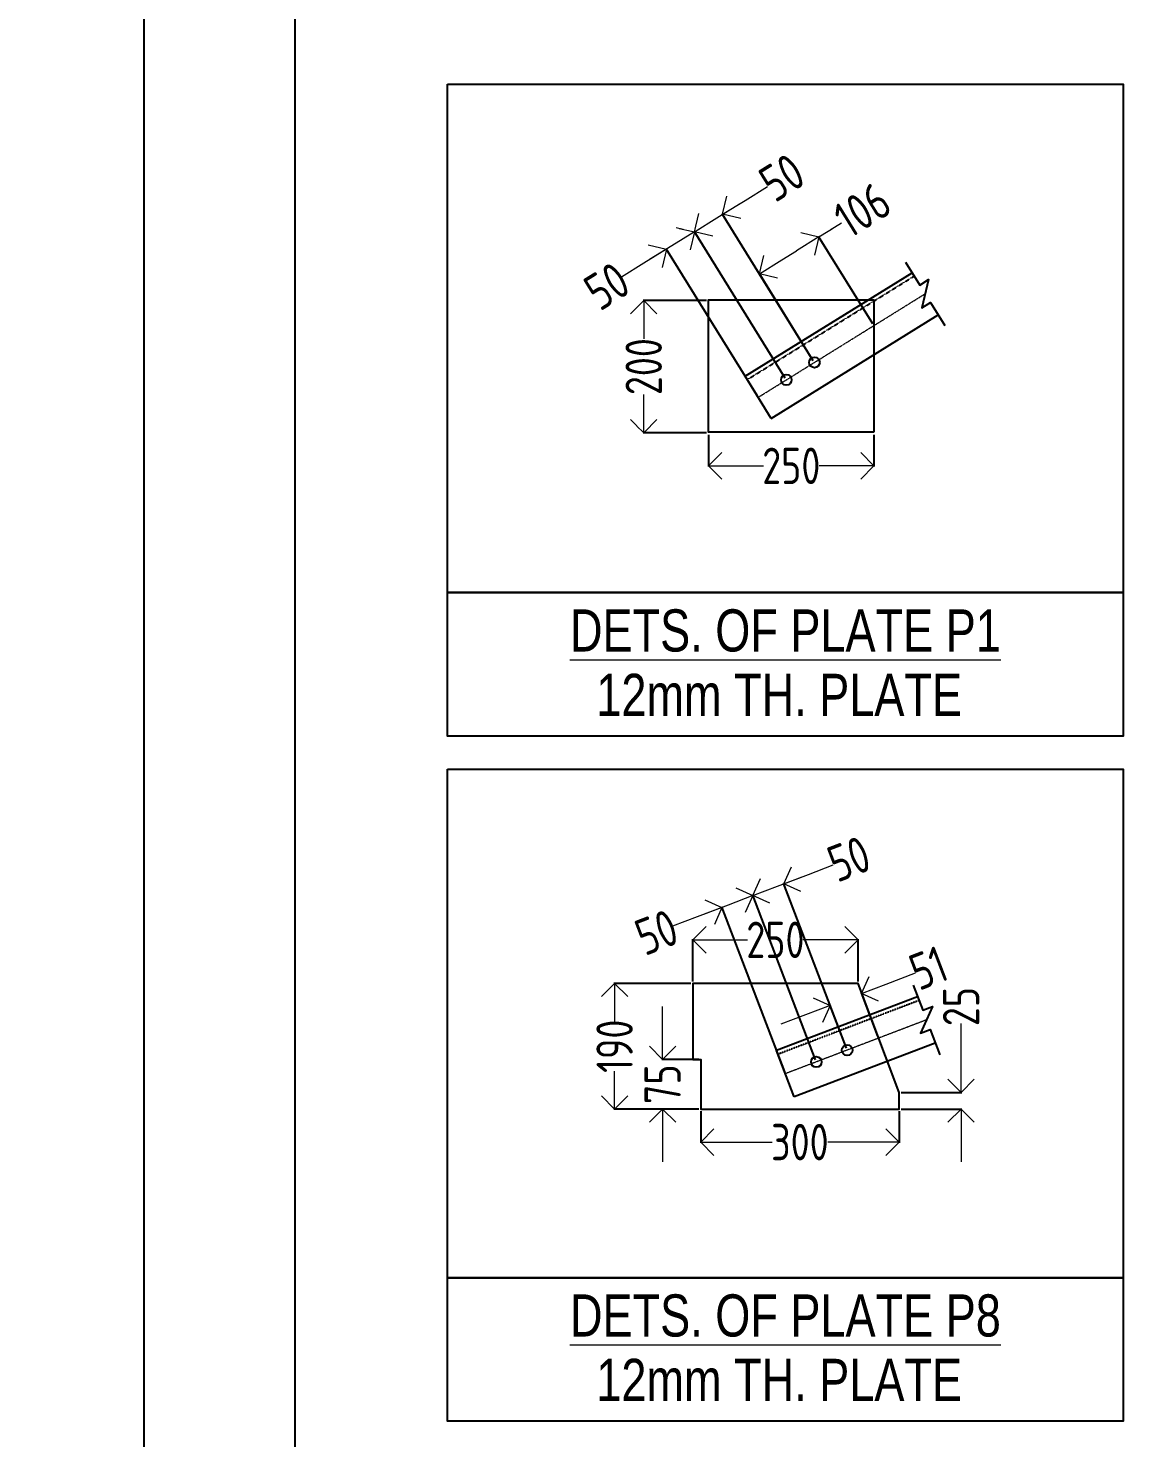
# Model space of a CAD drawing. Header units: millimetres. Extents: x 3470347 to 5996549, y -3470518 to 17149644.
# Drawn here: x 4834577 to 4840630, y 6798657 to 6806331 of the extents above; entities that cross this region are included whole.
import ezdxf
from ezdxf.enums import TextEntityAlignment as Align

# ---------------------------------------------------------------- set-up
doc = ezdxf.new("R2010")
doc.units = ezdxf.units.MM
doc.header["$MEASUREMENT"] = 0
doc.header["$PDMODE"] = 35
doc.header["$PDSIZE"] = -5
doc.linetypes.add('DASHED2', pattern=[0.375, 0.25, -0.125])
doc.linetypes.add('HIDDEN', pattern=[0.375, 0.25, -0.125])
doc.layers.get('0').update_dxf_attribs({"linetype": 'CONTINUOUS', "lineweight": 25})
doc.layers.get('DEFPOINTS').update_dxf_attribs({"linetype": 'CONTINUOUS', "lineweight": 25})
doc.layers.add('lintel', color=2, linetype='CONTINUOUS')
for name, color, linetype, lineweight in [('rDIMension', 1, 'CONTINUOUS', 18), ('rPCC DASH', 9, 'HIDDEN', 15), ('rRCC 1', 3, 'CONTINUOUS', 25), ('rRCC 2', 40, 'CONTINUOUS', 15), ('SHEET', 7, 'CONTINUOUS', 15)]:
    doc.layers.add(name, color=color, linetype=linetype, lineweight=lineweight)
doc.styles.add('DIM', font='geniso.shx', dxfattribs={"width": 0.85})
doc.styles.get("Standard").update_dxf_attribs({"font": ''})
doc.styles.add('TEXT3', font='geniso.shx')
doc.styles.get('Standard').set_extended_font_data('AR CENA')
doc.dimstyles.new('ST-50', dxfattribs={"dimscale": 100, "dimtxt": 2.5, "dimasz": 2, "dimexe": 0.18, "dimexo": 0.0625, "dimgap": 0.2, "dimtad": 0, "dimdec": 0, "dimlfac": 0.5, "dimzin": 0, "dimdsep": 46, "dimtxsty": 'DIM', "dimblk": 'OPEN90', "dimcen": 0.09, "dimclrd": 256, "dimclrt": 7, "dimadec": 0, "dimazin": 0, "dimtfac": 1, "dimtdec": 0, "dimtofl": 0, "dimtmove": 0, "dimatfit": 3, "dimldrblk": 'OPEN90', "dimfxl": 1, "dimtolj": 1, "dimtzin": 0, "dimlwd": -1, "dimarcsym": 0})

# ---------------------------------------------------------------- blocks, each defined once
blk = doc.blocks.new('_Open90')
at = {"color": 0, "linetype": 'ByBlock', "lineweight": -2}
for p, q in [((0, 0), (-1, 0)), ((-0.5, 0.5), (0, 0)), ((0, 0), (-0.5, -0.5))]:
    blk.add_line(p, q, dxfattribs=at)
blk = doc.blocks.new('*D1543')
at = {"layer": 'DEFPOINTS', "color": 0, "linetype": 'ByBlock'}
for p in [(1097926.5, -2127986.2), (1097730.1, -2128386.2), (1097926.5, -2128386.2)]:
    blk.add_point(p, dxfattribs=at)
at = {"layer": 'rDIMension', "color": 0, "lineweight": -2, "ltscale": 0.5}
for p, q in [((1097920.3, -2127986.2), (1097728.3, -2127986.2)), ((1097920.3, -2128386.2), (1097728.3, -2128386.2))]:
    blk.add_line(p, q, dxfattribs=at)
at = {"layer": 'rDIMension', "ltscale": 0.5}
for p, q in [((1097730.1, -2128066.2), (1097730.1, -2128101.9)), ((1097730.1, -2128306.2), (1097730.1, -2128270.5))]:
    blk.add_line(p, q, dxfattribs=at)
at = {"layer": 'rDIMension', "linetype": 'ByBlock', "xscale": 80, "yscale": 80, "zscale": 80}
for p, rotation in [((1097730.1, -2127986.2), 90), ((1097730.1, -2128386.2), 270)]:
    blk.add_blockref('_Open90', p, dxfattribs=dict(at, rotation=rotation))
at = {"layer": 'rDIMension', "color": 7, "linetype": 'ByBlock', "insert": (1097730.1, -2128186.2), "char_height": 110, "attachment_point": 5, "rotation": 90, "style": 'DIM'}
blk.add_mtext('\\A1;200', dxfattribs=at)
blk = doc.blocks.new('*D1544')
at = {"layer": 'DEFPOINTS', "color": 0, "linetype": 'ByBlock'}
for p in [(1097926.5, -2128386.2), (1098426.5, -2128386.2), (1098426.5, -2128486.3)]:
    blk.add_point(p, dxfattribs=at)
at = {"layer": 'rDIMension', "color": 0, "lineweight": -2, "ltscale": 0.5}
for p, q in [((1097926.5, -2128392.5), (1097926.5, -2128488.1)), ((1098426.5, -2128392.5), (1098426.5, -2128488.1))]:
    blk.add_line(p, q, dxfattribs=at)
at = {"layer": 'rDIMension', "ltscale": 0.5}
for p, q in [((1098006.5, -2128486.3), (1098092.2, -2128486.3)), ((1098346.5, -2128486.3), (1098260.8, -2128486.3))]:
    blk.add_line(p, q, dxfattribs=at)
at = {"layer": 'rDIMension', "linetype": 'ByBlock', "xscale": 80, "yscale": 80, "zscale": 80, "rotation": 180}
blk.add_blockref('_Open90', (1097926.5, -2128486.3), dxfattribs=at)
at = {"layer": 'rDIMension', "linetype": 'ByBlock', "xscale": 80, "yscale": 80, "zscale": 80}
blk.add_blockref('_Open90', (1098426.5, -2128486.3), dxfattribs=at)
at = {"layer": 'rDIMension', "color": 7, "linetype": 'ByBlock', "insert": (1098176.5, -2128486.3), "char_height": 110, "attachment_point": 5, "style": 'DIM'}
blk.add_mtext('\\A1;250', dxfattribs=at)
blk = doc.blocks.new('*D1545')
at = {"layer": 'DEFPOINTS', "color": 0, "linetype": 'ByBlock'}
for p in [(1097798.6, -2127830.8), (1098161.5, -2128226.2), (1098076.5, -2128278.9)]:
    blk.add_point(p, dxfattribs=at)
at = {"layer": 'rDIMension', "ltscale": 0.5}
for p, q in [((1097951.6, -2127735.9), (1098019.6, -2127693.8)), ((1097730.6, -2127873), (1097662.7, -2127915.1))]:
    blk.add_line(p, q, dxfattribs=at)
at = {"layer": 'rDIMension', "color": 0, "lineweight": -2, "ltscale": 0.5}
for p, q in [((1098158.2, -2128220.9), (1097882.7, -2127776.6)), ((1098073.2, -2128273.6), (1097797.7, -2127829.3))]:
    blk.add_line(p, q, dxfattribs=at)
at = {"layer": 'rDIMension', "linetype": 'ByBlock', "xscale": 80, "yscale": 80, "zscale": 80}
for p, rotation in [((1097883.6, -2127778.1), 211.8012135050809), ((1097798.6, -2127830.8), 31.80121350508091)]:
    blk.add_blockref('_Open90', p, dxfattribs=dict(at, rotation=rotation))
at = {"layer": 'rDIMension', "color": 7, "linetype": 'ByBlock', "insert": (1097618.8, -2127942.3), "char_height": 110, "attachment_point": 5, "rotation": 31.8012, "style": 'DIM'}
blk.add_mtext('\\A1;50', dxfattribs=at)
blk = doc.blocks.new('*D1546')
at = {"layer": 'DEFPOINTS', "color": 0, "linetype": 'ByBlock'}
for p in [(1097968.6, -2127725.4), (1098246.5, -2128173.5), (1098161.5, -2128226.2)]:
    blk.add_point(p, dxfattribs=at)
at = {"layer": 'rDIMension', "ltscale": 0.5}
for p, q in [((1098036.6, -2127683.2), (1098104.6, -2127641.1)), ((1097815.6, -2127820.3), (1097747.6, -2127862.4))]:
    blk.add_line(p, q, dxfattribs=at)
at = {"layer": 'rDIMension', "color": 0, "lineweight": -2, "ltscale": 0.5}
for p, q in [((1098243.2, -2128168.2), (1097967.7, -2127723.9)), ((1098158.2, -2128220.9), (1097882.7, -2127776.6))]:
    blk.add_line(p, q, dxfattribs=at)
at = {"layer": 'rDIMension', "linetype": 'ByBlock', "xscale": 80, "yscale": 80, "zscale": 80}
for p, rotation in [((1097968.6, -2127725.4), 211.8012135032986), ((1097883.6, -2127778.1), 31.8012135032986)]:
    blk.add_blockref('_Open90', p, dxfattribs=dict(at, rotation=rotation))
at = {"layer": 'rDIMension', "color": 7, "linetype": 'ByBlock', "insert": (1098148.4, -2127613.9), "char_height": 110, "attachment_point": 5, "rotation": 31.8012, "style": 'DIM'}
blk.add_mtext('\\A1;50', dxfattribs=at)
blk = doc.blocks.new('*D1587')
at = {"layer": 'DEFPOINTS', "color": 0, "linetype": 'ByBlock'}
for p in [(1097878.5, -2130052.3), (1097641.9, -2130432.3), (1097902.5, -2130432.3)]:
    blk.add_point(p, dxfattribs=at)
at = {"layer": 'rDIMension', "color": 0, "lineweight": -2, "ltscale": 0.5}
for p, q in [((1097872.3, -2130052.3), (1097640.1, -2130052.3)), ((1097896.3, -2130432.3), (1097640.1, -2130432.3))]:
    blk.add_line(p, q, dxfattribs=at)
at = {"layer": 'rDIMension', "ltscale": 0.5}
for p, q in [((1097641.9, -2130132.3), (1097641.9, -2130167.2)), ((1097641.9, -2130352.3), (1097641.9, -2130317.4))]:
    blk.add_line(p, q, dxfattribs=at)
at = {"layer": 'rDIMension', "linetype": 'ByBlock', "xscale": 80, "yscale": 80, "zscale": 80}
for p, rotation in [((1097641.9, -2130052.3), 90), ((1097641.9, -2130432.3), 270)]:
    blk.add_blockref('_Open90', p, dxfattribs=dict(at, rotation=rotation))
at = {"layer": 'rDIMension', "color": 7, "linetype": 'ByBlock', "insert": (1097641.9, -2130242.3), "char_height": 110, "attachment_point": 5, "rotation": 90, "style": 'DIM'}
blk.add_mtext('\\A1;190', dxfattribs=at)
blk = doc.blocks.new('*D1588')
at = {"layer": 'DEFPOINTS', "color": 0, "linetype": 'ByBlock'}
for p in [(1097787.1, -2130282.3), (1097902.5, -2130282.3), (1097902.5, -2130432.3)]:
    blk.add_point(p, dxfattribs=at)
at = {"layer": 'rDIMension', "ltscale": 0.5}
for p, q in [((1097787.1, -2130202.3), (1097787.1, -2130122.3)), ((1097787.1, -2130512.3), (1097787.1, -2130592.3))]:
    blk.add_line(p, q, dxfattribs=at)
at = {"layer": 'rDIMension', "color": 0, "lineweight": -2, "ltscale": 0.5}
for p, q in [((1097896.3, -2130282.3), (1097785.3, -2130282.3)), ((1097896.3, -2130432.3), (1097785.3, -2130432.3))]:
    blk.add_line(p, q, dxfattribs=at)
at = {"layer": 'rDIMension', "linetype": 'ByBlock', "xscale": 80, "yscale": 80, "zscale": 80}
for p, rotation in [((1097787.1, -2130282.3), 270), ((1097787.1, -2130432.3), 90)]:
    blk.add_blockref('_Open90', p, dxfattribs=dict(at, rotation=rotation))
at = {"layer": 'rDIMension', "color": 7, "linetype": 'ByBlock', "insert": (1097787.1, -2130357.3), "char_height": 110, "attachment_point": 5, "rotation": 90, "style": 'DIM'}
blk.add_mtext('\\A1;75', dxfattribs=at)
blk = doc.blocks.new('*D1589')
at = {"layer": 'DEFPOINTS', "color": 0, "linetype": 'ByBlock'}
for p in [(1097878.5, -2129920.4), (1097878.5, -2130052.3), (1098378.5, -2130052.3)]:
    blk.add_point(p, dxfattribs=at)
at = {"layer": 'rDIMension', "color": 0, "lineweight": -2, "ltscale": 0.5}
for p, q in [((1097878.5, -2130046), (1097878.5, -2129918.6)), ((1098378.5, -2130046), (1098378.5, -2129918.6))]:
    blk.add_line(p, q, dxfattribs=at)
at = {"layer": 'rDIMension', "ltscale": 0.5}
for p, q in [((1097958.5, -2129920.4), (1098044.2, -2129920.4)), ((1098298.5, -2129920.4), (1098212.8, -2129920.4))]:
    blk.add_line(p, q, dxfattribs=at)
at = {"layer": 'rDIMension', "linetype": 'ByBlock', "xscale": 80, "yscale": 80, "zscale": 80, "rotation": 180}
blk.add_blockref('_Open90', (1097878.5, -2129920.4), dxfattribs=at)
at = {"layer": 'rDIMension', "linetype": 'ByBlock', "xscale": 80, "yscale": 80, "zscale": 80}
blk.add_blockref('_Open90', (1098378.5, -2129920.4), dxfattribs=at)
at = {"layer": 'rDIMension', "color": 7, "linetype": 'ByBlock', "insert": (1098128.5, -2129920.4), "char_height": 110, "attachment_point": 5, "style": 'DIM'}
blk.add_mtext('\\A1;250', dxfattribs=at)
blk = doc.blocks.new('*D1590')
at = {"layer": 'DEFPOINTS', "color": 0, "linetype": 'ByBlock'}
for p in [(1097902.5, -2130432.3), (1098502.5, -2130432.3), (1098502.5, -2130532.4)]:
    blk.add_point(p, dxfattribs=at)
at = {"layer": 'rDIMension', "color": 0, "lineweight": -2, "ltscale": 0.5}
for p, q in [((1097902.5, -2130438.5), (1097902.5, -2130534.2)), ((1098502.5, -2130438.5), (1098502.5, -2130534.2))]:
    blk.add_line(p, q, dxfattribs=at)
at = {"layer": 'rDIMension', "ltscale": 0.5}
for p, q in [((1097982.5, -2130532.4), (1098118.2, -2130532.4)), ((1098422.5, -2130532.4), (1098286.8, -2130532.4))]:
    blk.add_line(p, q, dxfattribs=at)
at = {"layer": 'rDIMension', "linetype": 'ByBlock', "xscale": 80, "yscale": 80, "zscale": 80, "rotation": 180}
blk.add_blockref('_Open90', (1097902.5, -2130532.4), dxfattribs=at)
at = {"layer": 'rDIMension', "linetype": 'ByBlock', "xscale": 80, "yscale": 80, "zscale": 80}
blk.add_blockref('_Open90', (1098502.5, -2130532.4), dxfattribs=at)
at = {"layer": 'rDIMension', "color": 7, "linetype": 'ByBlock', "insert": (1098202.5, -2130532.4), "char_height": 110, "attachment_point": 5, "style": 'DIM'}
blk.add_mtext('\\A1;300', dxfattribs=at)
blk = doc.blocks.new('*D1591')
at = {"layer": 'DEFPOINTS', "color": 0, "linetype": 'ByBlock'}
for p in [(1097966.9, -2129822.1), (1098252.2, -2130289.8), (1098158.8, -2130325.4)]:
    blk.add_point(p, dxfattribs=at)
at = {"layer": 'rDIMension', "ltscale": 0.5}
for p, q in [((1098135.1, -2129758), (1098209.8, -2129729.5)), ((1097892.1, -2129850.6), (1097817.4, -2129879.1))]:
    blk.add_line(p, q, dxfattribs=at)
at = {"layer": 'rDIMension', "color": 0, "lineweight": -2, "ltscale": 0.5}
for p, q in [((1098250, -2130283.9), (1098059.7, -2129784.8)), ((1098156.6, -2130319.6), (1097966.2, -2129820.4))]:
    blk.add_line(p, q, dxfattribs=at)
at = {"layer": 'rDIMension', "linetype": 'ByBlock', "xscale": 80, "yscale": 80, "zscale": 80}
for p, rotation in [((1098060.3, -2129786.5), 200.8754976997824), ((1097966.9, -2129822.1), 20.87549769978241)]:
    blk.add_blockref('_Open90', p, dxfattribs=dict(at, rotation=rotation))
at = {"layer": 'rDIMension', "color": 7, "linetype": 'ByBlock', "insert": (1097769.2, -2129897.5), "char_height": 110, "attachment_point": 5, "rotation": 20.8755, "style": 'DIM'}
blk.add_mtext('\\A1;50', dxfattribs=at)
blk = doc.blocks.new('*D1592')
at = {"layer": 'DEFPOINTS', "color": 0, "linetype": 'ByBlock'}
for p in [(1098153.7, -2129750.9), (1098345.7, -2130254.1), (1098252.2, -2130289.8)]:
    blk.add_point(p, dxfattribs=at)
at = {"layer": 'rDIMension', "ltscale": 0.5}
for p, q in [((1098228.5, -2129722.4), (1098303.2, -2129693.8)), ((1097985.6, -2129815), (1097910.8, -2129843.5))]:
    blk.add_line(p, q, dxfattribs=at)
at = {"layer": 'rDIMension', "color": 0, "lineweight": -2, "ltscale": 0.5}
for p, q in [((1098343.4, -2130248.3), (1098153.1, -2129749.2)), ((1098250, -2130283.9), (1098059.7, -2129784.8))]:
    blk.add_line(p, q, dxfattribs=at)
at = {"layer": 'rDIMension', "linetype": 'ByBlock', "xscale": 80, "yscale": 80, "zscale": 80}
for p, rotation in [((1098153.7, -2129750.9), 200.8754977001264), ((1098060.3, -2129786.5), 20.87549770012641)]:
    blk.add_blockref('_Open90', p, dxfattribs=dict(at, rotation=rotation))
at = {"layer": 'rDIMension', "color": 7, "linetype": 'ByBlock', "insert": (1098351.4, -2129675.5), "char_height": 110, "attachment_point": 5, "rotation": 20.8755, "style": 'DIM'}
blk.add_mtext('\\A1;50', dxfattribs=at)
blk = doc.blocks.new('*D1593')
at = {"layer": 'DEFPOINTS', "color": 0, "linetype": 'ByBlock'}
for p in [(1098502.5, -2130382.3), (1098502.5, -2130432.3), (1098690.3, -2130432.3)]:
    blk.add_point(p, dxfattribs=at)
at = {"layer": 'rDIMension', "ltscale": 0.5}
for p, q in [((1098690.3, -2130302.3), (1098690.3, -2130174)), ((1098690.3, -2130512.3), (1098690.3, -2130592.3))]:
    blk.add_line(p, q, dxfattribs=at)
at = {"layer": 'rDIMension', "color": 0, "lineweight": -2, "ltscale": 0.5}
for p, q in [((1098508.8, -2130382.3), (1098692.1, -2130382.3)), ((1098508.8, -2130432.3), (1098692.1, -2130432.3))]:
    blk.add_line(p, q, dxfattribs=at)
at = {"layer": 'rDIMension', "linetype": 'ByBlock', "xscale": 80, "yscale": 80, "zscale": 80}
for p, rotation in [((1098690.3, -2130382.3), 270), ((1098690.3, -2130432.3), 90)]:
    blk.add_blockref('_Open90', p, dxfattribs=dict(at, rotation=rotation))
at = {"layer": 'rDIMension', "color": 7, "linetype": 'ByBlock', "insert": (1098690.3, -2130122.4), "char_height": 110, "attachment_point": 5, "rotation": 90, "style": 'DIM'}
blk.add_mtext('\\A1;25', dxfattribs=at)
blk = doc.blocks.new('*D1644')
at = {"layer": 'DEFPOINTS', "color": 0, "linetype": 'ByBlock'}
for p in [(1098260.1, -2127793.5), (1098426.5, -2128061.9), (1098246.5, -2128173.5)]:
    blk.add_point(p, dxfattribs=at)
at = {"layer": 'rDIMension', "ltscale": 0.5}
for p, q in [((1098260.1, -2127793.5), (1098328.1, -2127751.4)), ((1098148.1, -2127863), (1098192.1, -2127835.7))]:
    blk.add_line(p, q, dxfattribs=at)
at = {"layer": 'rDIMension', "color": 0, "lineweight": -2, "ltscale": 0.5}
for p, q in [((1098423.2, -2128056.6), (1098259.2, -2127792)), ((1098243.2, -2128168.2), (1098079.1, -2127903.6))]:
    blk.add_line(p, q, dxfattribs=at)
at = {"layer": 'rDIMension', "linetype": 'ByBlock', "xscale": 80, "yscale": 80, "zscale": 80}
for p, rotation in [((1098260.1, -2127793.5), 31.80121350369606), ((1098080.1, -2127905.2), 211.8012135036961)]:
    blk.add_blockref('_Open90', p, dxfattribs=dict(at, rotation=rotation))
at = {"layer": 'rDIMension', "color": 7, "linetype": 'ByBlock', "insert": (1098391.8, -2127711.9), "char_height": 110, "attachment_point": 5, "rotation": 31.8012, "style": 'DIM'}
blk.add_mtext('\\A1;106', dxfattribs=at)
blk = doc.blocks.new('*D1648')
at = {"layer": 'DEFPOINTS', "color": 0, "linetype": 'ByBlock'}
for p in [(1098389.2, -2130082.8), (1098440.7, -2130217.9), (1098345.7, -2130254.1)]:
    blk.add_point(p, dxfattribs=at)
at = {"layer": 'rDIMension', "ltscale": 0.5}
for p, q in [((1098463.9, -2130054.2), (1098552.4, -2130020.5)), ((1098219.4, -2130147.5), (1098144.6, -2130176))]:
    blk.add_line(p, q, dxfattribs=at)
at = {"layer": 'rDIMension', "color": 0, "lineweight": -2, "ltscale": 0.5}
for p, q in [((1098438.5, -2130212), (1098388.6, -2130081.1)), ((1098343.4, -2130248.3), (1098293.5, -2130117.3))]:
    blk.add_line(p, q, dxfattribs=at)
at = {"layer": 'rDIMension', "linetype": 'ByBlock', "xscale": 80, "yscale": 80, "zscale": 80}
for p, rotation in [((1098389.2, -2130082.8), 200.8754976999566), ((1098294.1, -2130119), 20.87549769995666)]:
    blk.add_blockref('_Open90', p, dxfattribs=dict(at, rotation=rotation))
at = {"layer": 'rDIMension', "color": 7, "linetype": 'ByBlock', "insert": (1098591.8, -2130005.5), "char_height": 110, "attachment_point": 5, "rotation": 20.8755, "style": 'DIM'}
blk.add_mtext('\\A1;51', dxfattribs=at)
blk = doc.blocks.new('BRP')
at = {"color": 5, "linetype": 'DASHED2', "ltscale": 0.25}
for p, q in [((1098043.3, -2128225.4), (1098548.3, -2127912.2)), ((1098563.1, -2130103.8), (1098136.4, -2130266.5))]:
    blk.add_line(p, q, dxfattribs=at)
at = {"layer": 'lintel', "color": 5, "linetype": 'ByBlock'}
for p, q in [((1098037, -2128215.2), (1098542, -2127902)), ((1098116, -2128342.7), (1098621.1, -2128029.5)), ((1098116, -2128342.7), (1098037, -2128215.2)), ((1098558.8, -2130092.6), (1098132.1, -2130255.3)), ((1098185.5, -2130395.5), (1098132.1, -2130255.3)), ((1098612.2, -2130232.7), (1098185.5, -2130395.5))]:
    blk.add_line(p, q, dxfattribs=at)
at = {"layer": 'lintel', "color": 1, "linetype": 'ByBlock'}
for points in [[(1097136.6, -2127331.8), (1099181.1, -2127331.8), (1099181.1, -2128869.9), (1097136.6, -2128869.9)], [(1097136.6, -2128869.9), (1099181.1, -2128869.9), (1099181.1, -2129304.4), (1097136.6, -2129304.4)], [(1097136.6, -2129404.4), (1099181.1, -2129404.4), (1099181.1, -2130942.5), (1097136.6, -2130942.5)], [(1097136.6, -2130942.5), (1099181.1, -2130942.5), (1099181.1, -2131377), (1097136.6, -2131377)]]:
    blk.add_lwpolyline(points, close=True, dxfattribs=at)
at = {"layer": 'lintel', "color": 5, "linetype": 'ByBlock'}
for points in [[(1098522.2, -2127870.2), (1098565.1, -2127939.3), (1098591.6, -2127922.9), (1098571.5, -2128008.7), (1098598, -2127992.3), (1098640.8, -2128061.4)], [(1098545.4, -2130057.5), (1098574.4, -2130133.5), (1098603.5, -2130122.4), (1098567.5, -2130202.9), (1098596.6, -2130191.8), (1098625.6, -2130267.8)]]:
    blk.add_lwpolyline(points, dxfattribs=at)
at = {"layer": 'lintel', "color": 4, "linetype": 'ByBlock'}
for points in [[(1098426.5, -2128384.3), (1097926.5, -2128384.3), (1097926.5, -2127984.3), (1098426.5, -2127984.3)], [(1098502.5, -2130382.3), (1098378.5, -2130052.3), (1097878.5, -2130052.3), (1097878.5, -2130282.3), (1097902.5, -2130282.3), (1097902.5, -2130432.3), (1098502.5, -2130432.3)]]:
    blk.add_lwpolyline(points, close=True, dxfattribs=at)
at = {"layer": 'rPCC DASH', "linetype": 'DASHED2', "ltscale": 0.35}
for p, q in [((1098076.5, -2128278.9), (1098581.5, -2127965.8)), ((1098585.5, -2130162.7), (1098158.8, -2130325.4))]:
    blk.add_line(p, q, dxfattribs=at)
at = {"layer": 'rRCC 1', "color": 40, "true_color": 0xf8d731}
for centre in [(1098246.5, -2128173.5), (1098161.5, -2128226.2), (1098345.7, -2130254.1), (1098252.2, -2130289.8)]:
    blk.add_circle(centre, 16, dxfattribs=at)
at = {"layer": 'rRCC 2', "width": 0.8}
for s, p in [('%%UDETS. OF PLATE P1', (1098158.8, -2128984.3)), ('12mm TH. PLATE ', (1098158.8, -2129179.2)), ('%%UDETS. OF PLATE P8', (1098158.8, -2131056.8)), ('12mm TH. PLATE ', (1098158.8, -2131251.7))]:
    blk.add_text(s, height=127.5, dxfattribs=at).set_placement(p, align=Align.MIDDLE_CENTER)
at = {"layer": 'rDIMension', "ltscale": 0.5}
for p1, p2, distance, override, picture, middle in [((1098161.5, -2128226.2), (1098246.5, -2128173.5), 527.3, {"dimtxt": 1.1, "dimasz": 0.8, "dimexe": 0.018, "dimgap": 0.001}, '*D1546', (1098148.4, -2127613.9)), ((1098246.5, -2128173.5), (1098426.5, -2128061.9), 315.8, {"dimtxt": 1.1, "dimasz": 0.8, "dimexe": 0.018, "dimgap": 0.001, "dimblk": 'Open90'}, '*D1644', (1098391.8, -2127711.9)), ((1098161.5, -2128226.2), (1098076.5, -2128278.9), -527.3, {"dimtxt": 1.1, "dimasz": 0.8, "dimexe": 0.018, "dimgap": 0.001}, '*D1545', (1097618.8, -2127942.3)), ((1098252.2, -2130289.8), (1098345.7, -2130254.1), 538.6, {"dimtxt": 1.1, "dimasz": 0.8, "dimexe": 0.018, "dimgap": 0.001, "dimblk": 'Open90'}, '*D1592', (1098351.4, -2129675.5)), ((1098252.2, -2130289.8), (1098158.8, -2130325.4), -538.6, {"dimtxt": 1.1, "dimasz": 0.8, "dimexe": 0.018, "dimgap": 0.001, "dimblk": 'Open90'}, '*D1591', (1097769.2, -2129897.5))]:
    dim = blk.add_aligned_dim(p1=p1, p2=p2, distance=distance, dimstyle='ST-50', override=override, dxfattribs=at)
    dim.commit()
    dim.dimension.update_dxf_attribs({"geometry": picture, "text_midpoint": middle})
for base, p1, p2, override, picture, middle in [((1097730.1, -2128386.2), (1097926.5, -2127986.2), (1097926.5, -2128386.2), {"dimtxt": 1.1, "dimasz": 0.8, "dimexe": 0.018, "dimgap": 0.001}, '*D1543', (1097730.1, -2128186.2)), ((1097641.9, -2130432.3), (1097878.5, -2130052.3), (1097902.5, -2130432.3), {"dimtxt": 1.1, "dimasz": 0.8, "dimexe": 0.018, "dimgap": 0.001, "dimblk": 'Open90'}, '*D1587', (1097641.9, -2130242.3)), ((1097787.1, -2130282.3), (1097902.5, -2130432.3), (1097902.5, -2130282.3), {"dimtxt": 1.1, "dimasz": 0.8, "dimexe": 0.018, "dimgap": 0.001, "dimblk": 'Open90'}, '*D1588', (1097787.1, -2130357.3))]:
    dim = blk.add_linear_dim(base=base, p1=p1, p2=p2, angle=90, dimstyle='ST-50', override=override, dxfattribs=at)
    dim.commit()
    dim.dimension.update_dxf_attribs({"geometry": picture, "text_midpoint": middle})
for base, p1, p2, override, picture, middle in [((1098426.5, -2128486.3), (1097926.5, -2128386.2), (1098426.5, -2128386.2), {"dimtxt": 1.1, "dimasz": 0.8, "dimexe": 0.018, "dimgap": 0.001}, '*D1544', (1098176.5, -2128486.3)), ((1097878.5, -2129920.4), (1098378.5, -2130052.3), (1097878.5, -2130052.3), {"dimtxt": 1.1, "dimasz": 0.8, "dimexe": 0.018, "dimgap": 0.001, "dimblk": 'Open90'}, '*D1589', (1098128.5, -2129920.4)), ((1098502.5, -2130532.4), (1097902.5, -2130432.3), (1098502.5, -2130432.3), {"dimtxt": 1.1, "dimasz": 0.8, "dimexe": 0.018, "dimgap": 0.001, "dimblk": 'Open90'}, '*D1590', (1098202.5, -2130532.4))]:
    dim = blk.add_linear_dim(base=base, p1=p1, p2=p2, dimstyle='ST-50', override=override, dxfattribs=at)
    dim.commit()
    dim.dimension.update_dxf_attribs({"geometry": picture, "text_midpoint": middle})
for base, p1, p2, angle, picture, middle, dimtype in [((1098389.2, -2130082.8), (1098345.7, -2130254.1), (1098440.7, -2130217.9), 20.8755, '*D1648', (1098591.8, -2130005.5), 129), ((1098690.3, -2130432.3), (1098502.5, -2130382.3), (1098502.5, -2130432.3), 90, '*D1593', (1098690.3, -2130122.4), 128)]:
    dim = blk.add_linear_dim(base=base, p1=p1, p2=p2, angle=angle, dimstyle='ST-50', override={"dimtxt": 1.1, "dimasz": 0.8, "dimexe": 0.018, "dimgap": 0.001, "dimblk": 'Open90'}, dxfattribs=at)
    dim.commit()
    dim.dimension.update_dxf_attribs({"geometry": picture, "text_midpoint": middle, "dimtype": dimtype})

msp = doc.modelspace()

# ---------------------------------------------------------------- texts
at = {"lineweight": 25, "insert": (4789657.5, 6804964.64, 0), "char_height": 545.3389, "width": 149020.413, "attachment_point": 1, "style": 'TEXT3', "bg_fill": 2}
msp.add_mtext('{\\ftimes new roman|b0|i0|c0|p0;\\LVADODARA.}', dxfattribs=at)

# ---------------------------------------------------------------- next in the draw order: linework, layer by layer
at = {"color": 192, "lineweight": 25, "elevation": 0}
msp.add_lwpolyline([(4835207.63, 6791073.07), (4878355.87, 6791073.07), (4878355.87, 6821581.96), (4835207.63, 6821581.96)], close=True, dxfattribs=at)
at = {"layer": 'SHEET', "color": 220, "lineweight": 25, "elevation": 0}
msp.add_lwpolyline([(4836029.5, 6791893.4), (4877533.99, 6791893.4), (4877533.99, 6820761.63), (4836029.5, 6820761.63)], close=True, dxfattribs=at)

# ---------------------------------------------------------------- next in the draw order: block references
at = {"layer": 'lintel', "color": 5, "linetype": 'ByBlock', "xscale": 1.799418898218393, "yscale": 1.799418898218393, "zscale": 1.799418898218393}
msp.add_blockref('BRP', (2862652.54, 10633986.66), dxfattribs=at)

doc.saveas('drawing.dxf')
